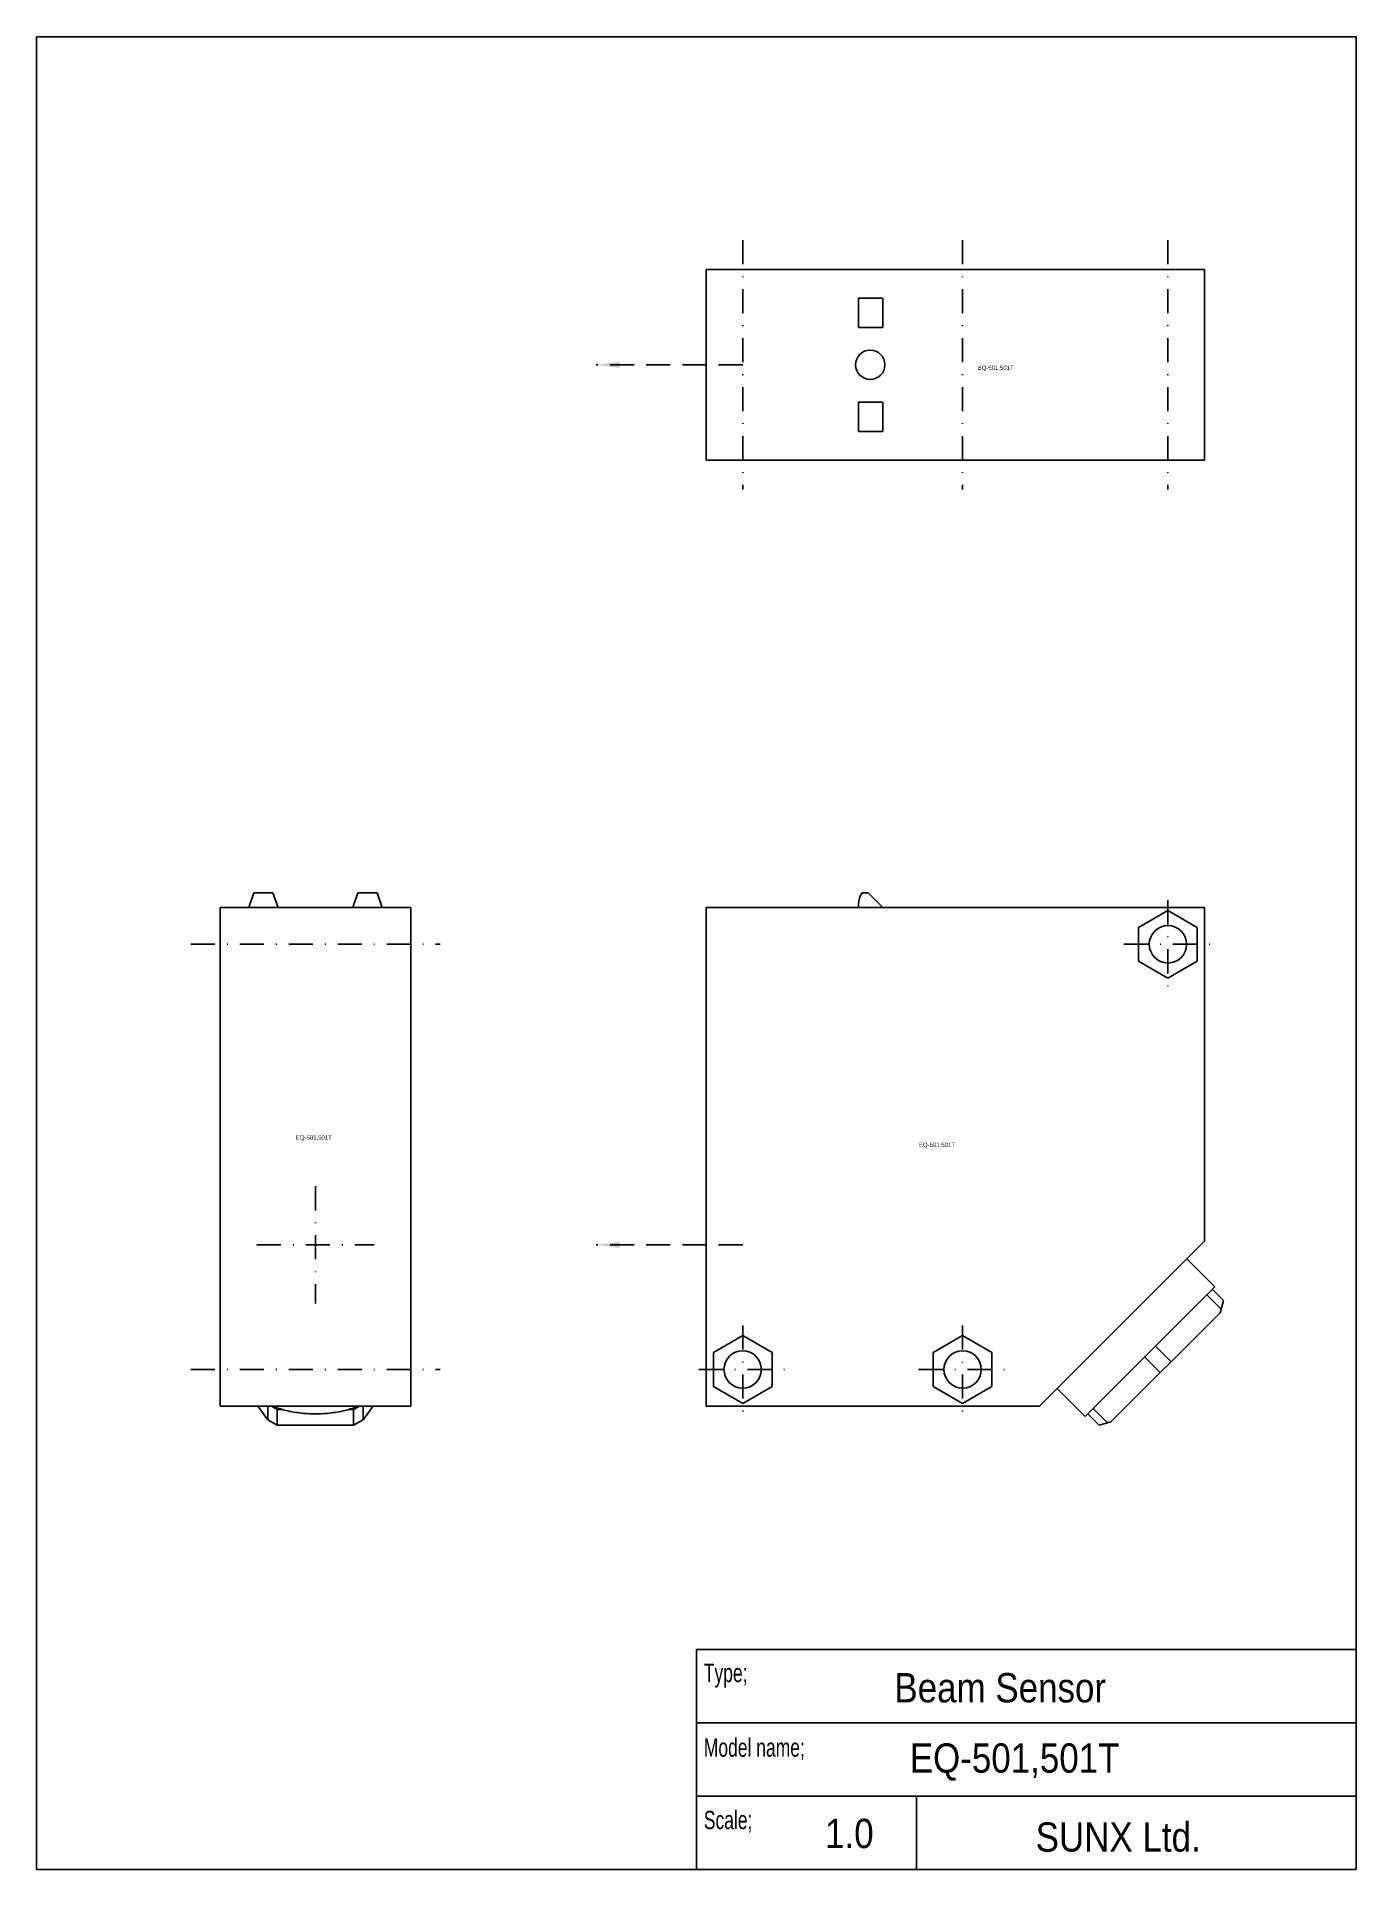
# Model space of a CAD drawing. Extents: x -146 to 34, y -68 to 182.
import ezdxf

# ---------------------------------------------------------------- set-up
doc = ezdxf.new("R2010")
doc.units = 0
doc.linetypes.add('DASHDOT', pattern=[6.578947, 3.289474, -1.644737, 0, -1.644737])
doc.linetypes.add('DASHED', pattern=[4.934211, 3.289474, -1.644737])
for name, color, linetype in [('1', 7, 'CONTINUOUS'), ('______-AM_0', 7, 'CONTINUOUS'), ('_______-AM_0', 7, 'CONTINUOUS'), ('__________-AM_0', 7, 'CONTINUOUS'), ('__________-AM_0N', 7, 'CONTINUOUS'), ('_F_Q_____-AM_0', 7, 'CONTINUOUS'), ('AM_0', 7, 'CONTINUOUS')]:
    doc.layers.add(name, color=color, linetype=linetype)

msp = doc.modelspace()

# ---------------------------------------------------------------- linework, layer by layer
at = {"layer": '1', "color": 7}
for p, q in [((-145.85, 182.19), (34.15, 182.19)), ((-145.85, -67.81), (-145.85, 182.19)), ((34.15, 182.19), (34.15, -67.81)), ((-54.55, 150.43), (-54.55, 124.43)), ((13.45, 150.43), (13.45, 124.43)), ((-33.75, 142.53), (-33.75, 146.53)), ((-33.75, 146.53), (-30.45, 146.53)), ((-30.45, 146.53), (-30.45, 142.53)), ((-30.45, 142.53), (-33.75, 142.53)), ((-33.75, 128.33), (-33.75, 132.33)), ((-33.75, 132.33), (-30.45, 132.33)), ((-30.45, 132.33), (-30.45, 128.33)), ((-30.45, 128.33), (-33.75, 128.33)), ((-116.92, 63.38), (-116.22, 65.38)), ((-116.22, 65.38), (-113.62, 65.38)), ((-113.62, 65.38), (-112.92, 63.38)), ((-102.72, 63.38), (-102.02, 65.38)), ((-102.02, 65.38), (-99.42, 65.38)), ((-99.42, 65.38), (-98.72, 63.38)), ((-33.25, 65.38), (-32.45, 65.38)), ((-32.45, 65.38), (-30.45, 63.38)), ((-120.82, -4.62), (-120.82, 63.38)), ((-120.82, 63.38), (-94.82, 63.38)), ((-94.82, 63.38), (-94.82, -4.62)), ((-33.75, 63.88), (-33.75, 63.38)), ((4.45, 60.69), (8.45, 63)), ((8.45, 63), (12.45, 60.69)), ((13.45, 63.38), (13.45, 17.88)), ((4.45, 56.07), (4.45, 60.69)), ((12.45, 60.69), (12.45, 56.07)), ((8.45, 53.76), (4.45, 56.07)), ((12.45, 56.07), (8.45, 53.76)), ((13.45, 17.88), (11.04, 15.47)), ((11.04, 15.47), (-6.64, -2.21)), ((11.04, 15.47), (14.86, 11.65)), ((-2.82, -6.03), (14.86, 11.65)), ((13.77, 10.56), (15.72, 8.61)), ((-53.55, 2.69), (-49.55, 5)), ((-53.55, -1.93), (-53.55, 2.69)), ((-49.55, 5), (-45.55, 2.69)), ((-45.55, 2.69), (-45.55, -1.93)), ((-23.55, 2.69), (-19.55, 5)), ((-23.55, -1.93), (-23.55, 2.69)), ((-19.55, 5), (-15.55, 2.69)), ((-15.55, 2.69), (-15.55, -1.93)), ((6.75, 3.54), (8.88, 1.42)), ((5.28, 2.07), (7.41, -0.05)), ((-49.55, -4.24), (-53.55, -1.93)), ((-45.55, -1.93), (-49.55, -4.24)), ((-19.55, -4.24), (-23.55, -1.93)), ((-15.55, -1.93), (-19.55, -4.24)), ((-6.64, -2.21), (-9.05, -4.62)), ((-6.64, -2.21), (-2.82, -6.03)), ((-94.82, -4.62), (-120.82, -4.62)), ((-1.73, -4.94), (0.22, -6.89)), ((-55.85, -67.81), (-55.85, -37.81)), ((34.15, -37.81), (-55.85, -37.81)), ((-55.85, -47.81), (34.15, -47.81)), ((-55.85, -57.81), (34.15, -57.81)), ((-25.85, -57.81), (-25.85, -67.81)), ((34.15, -67.81), (-145.85, -67.81))]:
    msp.add_line(p, q, dxfattribs=at)
at = {"layer": '1', "color": 2, "linetype": 'DASHDOT'}
for p, q in [((-49.55, 154.43), (-49.55, 120.43)), ((-19.55, 154.43), (-19.55, 120.43)), ((8.45, 154.43), (8.45, 120.43)), ((8.45, 64.38), (8.45, 52.38)), ((-124.82, 58.38), (-90.82, 58.38)), ((2.45, 58.38), (14.45, 58.38)), ((-107.82, 25.38), (-107.82, 9.38)), ((-115.82, 17.38), (-99.82, 17.38)), ((-49.55, 6.38), (-49.55, -5.62)), ((-19.55, 6.38), (-19.55, -5.62)), ((-124.82, 0.38), (-90.82, 0.38)), ((-55.55, 0.38), (-43.55, 0.38)), ((-25.55, 0.38), (-13.55, 0.38))]:
    msp.add_line(p, q, dxfattribs=at)
at = {"layer": '1', "color": 2, "linetype": 'DASHED'}
for p, q in [((-49.55, 137.43), (-69.55, 137.43)), ((-49.55, 17.38), (-69.55, 17.38))]:
    msp.add_line(p, q, dxfattribs=at)
at = {"layer": '1', "color": 7}
msp.add_lwpolyline([(-113.74, -4.62, 0.011812), (-113.09, -4.85, 0.032633), (-111.05, -5.38, 0.031199), (-108.91, -5.64, 0.030731), (-106.73, -5.64, 0.031201), (-104.59, -5.38, 0.032637), (-102.55, -4.85, 0.0118), (-101.9, -4.62)], format="xyb", dxfattribs=at)
msp.add_arc((-31.25, 63.88), 2.5, 143.1301, 180, dxfattribs=at)
at = {"layer": '1', "color": 2, "linetype": 'DASHED'}
for points in [[(-66.35, 137.85), (-66.35, 137), (-69.55, 137.43)], [(-66.35, 17.8), (-66.35, 16.96), (-69.55, 17.38)]]:
    msp.add_solid(points, dxfattribs=at)
at = {"layer": '______-AM_0', "color": 7}
msp.add_circle((-32.15, 137.43), 2, dxfattribs=at)
at = {"layer": '_______-AM_0', "color": 7}
for p, q in [((13.45, 150.43), (-54.55, 150.43)), ((-54.55, 124.43), (13.45, 124.43)), ((-54.55, 63.38), (13.45, 63.38)), ((-54.55, -4.62), (-9.05, -4.62))]:
    msp.add_line(p, q, dxfattribs=at)
for centre in [(8.45, 58.38), (-49.55, 0.38), (-19.55, 0.38)]:
    msp.add_circle(centre, 2.55, dxfattribs=at)
at = {"layer": '__________-AM_0', "color": 7}
for p, q in [((14.51, 11.29), (16.03, 9.77)), ((15.72, 8.61), (15.59, 8.12)), ((16.03, 9.77), (15.72, 8.61)), ((-114.31, -6.47), (-114.31, -4.62)), ((-113.83, -4.62), (-113.03, -5.08)), ((-101.81, -4.62), (-102.61, -5.08)), ((-101.33, -4.62), (-101.33, -6.47)), ((-114.31, -6.47), (-113.03, -7.2)), ((-113.03, -5.08), (-113.03, -7.2)), ((-102.61, -7.2), (-102.61, -5.08)), ((-101.33, -6.47), (-102.61, -7.2)), ((-2.47, -5.68), (-0.94, -7.2)), ((-0.94, -7.2), (0.22, -6.89)), ((0.22, -6.89), (0.68, -6.77))]:
    msp.add_line(p, q, dxfattribs=at)
at = {"layer": '__________-AM_0N', "color": 7}
for p, q in [((-115.68, -4.62), (-114.31, -6.47)), ((-101.33, -6.47), (-99.96, -4.62)), ((-113.03, -5.08), (-112.33, -5.08)), ((-113.03, -7.2), (-102.61, -7.2)), ((-103.32, -5.08), (-102.61, -5.08))]:
    msp.add_line(p, q, dxfattribs=at)
at = {"layer": '_F_Q_____-AM_0', "color": 7}
for p, q in [((-54.55, 63.38), (-54.55, 4.38)), ((-54.55, 4.38), (-54.55, -4.62))]:
    msp.add_line(p, q, dxfattribs=at)
at = {"layer": 'AM_0', "color": 7}
for p, q in [((15.59, 8.12), (8.88, 1.42)), ((8.88, 1.42), (7.41, -0.05)), ((7.41, -0.05), (0.68, -6.77))]:
    msp.add_line(p, q, dxfattribs=at)

# ---------------------------------------------------------------- texts
at = {"layer": '1', "color": 2}
for s, height, width, p in [('EQ-501,501T', 0.6, 0.891, (-17.49, 136.73)), ('EQ-501,501T', 0.6, 0.891, (-110.49, 31.73)), ('EQ-501,501T', 0.6, 0.891, (-25.49, 30.73)), ('Type;', 2.5, 0.7128, (-54.85, -42.26)), ('Beam Sensor', 4, 0.891, (-28.86, -45.03)), ('Model name;', 2.5, 0.7128, (-54.85, -52.44)), ('EQ-501,501T', 4, 0.891, (-26.76, -54.62)), ('Scale;', 2.5, 0.7128, (-54.85, -62.32)), ('1.0', 4, 0.891, (-38.31, -64.91)), ('SUNX Ltd.', 4, 0.891, (-9.59, -65.39))]:
    msp.add_text(s, height=height, dxfattribs=dict(at, width=width)).set_placement(p)

doc.saveas('drawing.dxf')
